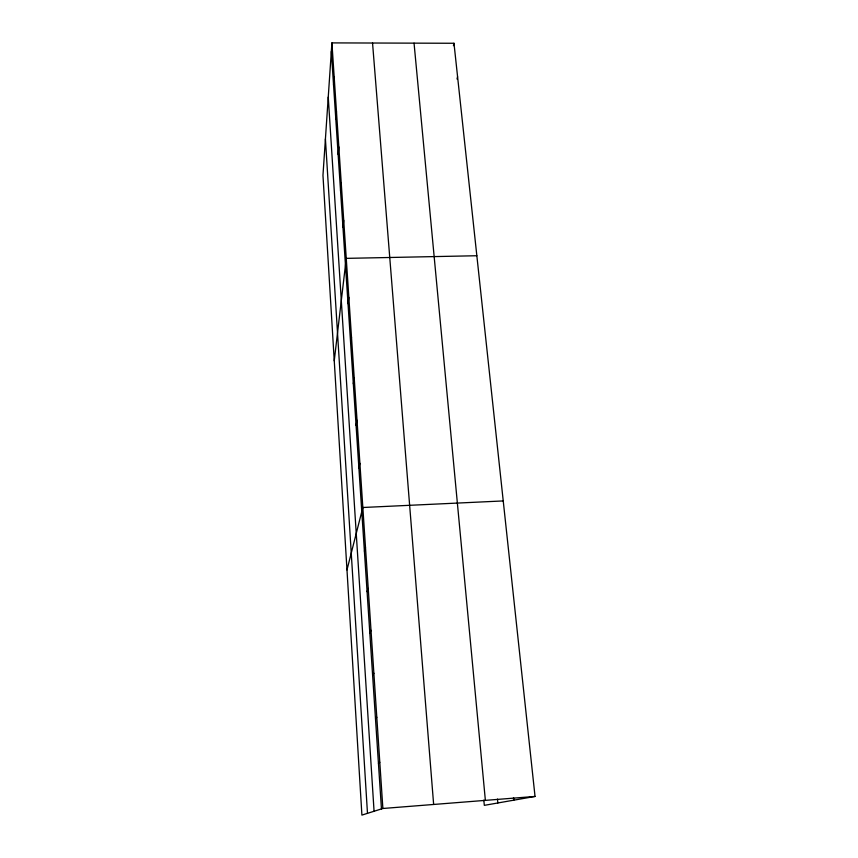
<?xml version="1.0" encoding="UTF-8"?>
<svg xmlns="http://www.w3.org/2000/svg" width="858" height="858" viewBox="0 0 858 858"><rect width="100%" height="100%" fill="white"/><g stroke="black" fill="none" stroke-linecap="round" stroke-linejoin="round"><path stroke-width="1.29" d="M331.907 42.9L322.962 175.3L361.904 815.1L382.872 808.483L535.038 796.438L453.979 43.265L331.907 42.9L382.872 808.483M333.548 85.071L334.159 76.77M335.821 119.434L336.465 111.411M338.149 154.579L338.824 146.868M340.529 190.551L341.248 183.151M342.964 227.37L343.715 220.313M334.255 360.821L346.246 258.365L476.844 255.738M348.016 303.689L348.841 297.351M350.632 343.243L351.501 337.291M353.324 383.773L354.225 378.249M356.07 425.332L357.025 420.238M358.891 467.932L359.888 463.309M453.442 45.678L453.979 43.265M457.024 79.022L457.571 76.684M346.975 569.916L362.837 507.496L503.228 500.933M364.403 551.179L365.497 547.49M367.074 591.645L368.221 588.427M369.819 633.054L371.01 630.34M372.629 675.45L373.874 673.262M375.504 718.875L376.801 717.234M378.442 763.352L379.794 762.29M535.038 796.438L484.32 805.351L483.826 800.128M513.524 797.565L513.781 800.171M497.468 799.077L497.854 802.97M414.049 43.147L485.371 800.364M372.544 43.018L433.644 804.461M331.327 51.48L381.456 808.922M328.249 97.126L374.067 811.26M325.418 138.964L367.481 813.341"/></g></svg>
